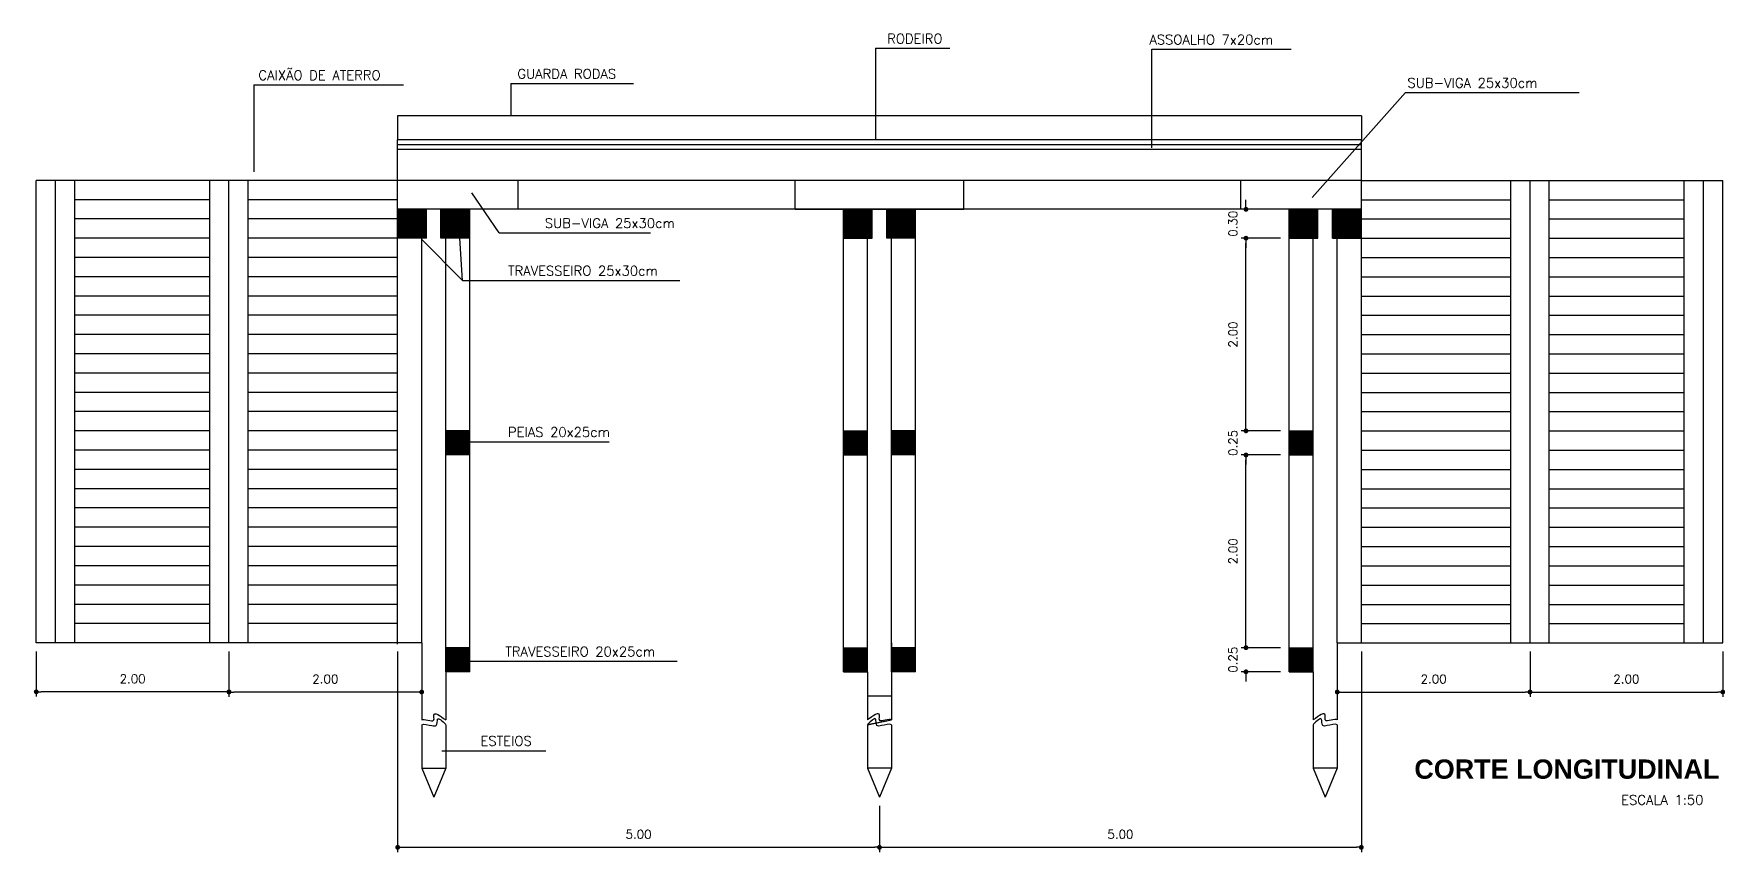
# Model space of a CAD drawing. Extents: x -145.3 to -112, y 64.3 to 94.4.
# Drawn here: x -145.32 to -127.77, y 85.23 to 93.72 of the extents above; entities that cross this region are included whole.
import ezdxf
from ezdxf.enums import TextEntityAlignment as Align

# ---------------------------------------------------------------- set-up
doc = ezdxf.new("R2010")
doc.units = 0
doc.header["$MEASUREMENT"] = 0
doc.layers.get('0').update_dxf_attribs({"linetype": 'CONTINUOUS'})
doc.layers.get('DEFPOINTS').update_dxf_attribs({"linetype": 'CONTINUOUS'})
for name, color, linetype in [('ALVENARIA', 7, 'CONTINUOUS'), ('ALVENARIA1', 44, 'CONTINUOUS'), ('COTA', 1, 'CONTINUOUS'), ('HATCH', 30, 'CONTINUOUS'), ('TEXTO2', 40, 'CONTINUOUS'), ('TEXTO5', 5, 'CONTINUOUS')]:
    doc.layers.add(name, color=color, linetype=linetype)
doc.styles.add('SANSSERIFBOLD', font='sasb____.pfb')
doc.styles.add('SIMPLEX', font='SIMPLEX.SHX')
doc.dimstyles.new('DIM50', dxfattribs={"dimtxt": 0.09, "dimasz": 0.05, "dimexe": 0.05, "dimexo": 0.09, "dimgap": 0.09, "dimtad": 1, "dimzin": 0, "dimdsep": 46, "dimtxsty": 'SIMPLEX', "dimblk": 'DOT', "dimcen": 0.09, "dimadec": 0, "dimazin": 0, "dimtfac": 1, "dimtix": 1, "dimtofl": 0, "dimtmove": 2, "dimatfit": 3, "dimldrblk": 'DOT', "dimfxl": 1, "dimtolj": 1, "dimtzin": 0, "dimarcsym": 0})

# ---------------------------------------------------------------- blocks, each defined once
blk = doc.blocks.new('DOT')
at = {"layer": 'ALVENARIA', "color": 0, "linetype": 'ByBlock'}
blk.add_line((-0.5, 0), (-1, 0), dxfattribs=at)
at = {"layer": 'ALVENARIA', "color": 0, "linetype": 'ByBlock', "const_width": 0.5}
blk.add_lwpolyline([(-0.25, 0, 1), (0.25, 0, 1)], format="xyb", close=True, dxfattribs=at)
blk = doc.blocks.new('*D116')
at = {"color": 0, "linetype": 'ByBlock'}
for p, q in [((-134.243, 87.401), (-134.243, 87.451)), ((-133.886, 87.351), (-134.293, 87.351)), ((-133.886, 87.101), (-134.293, 87.101)), ((-134.243, 87.051), (-134.243, 87.001))]:
    blk.add_line(p, q, dxfattribs=at)
at = {"layer": 'DEFPOINTS', "color": 0, "linetype": 'ByBlock'}
for p in [(-134.243, 87.351), (-133.796, 87.351), (-133.796, 87.101)]:
    blk.add_point(p, dxfattribs=at)
at = {"color": 0, "linetype": 'ByBlock', "xscale": 0.05, "yscale": 0.05, "zscale": 0.05}
for p, rotation in [((-134.243, 87.351), 270), ((-134.243, 87.101), 90)]:
    blk.add_blockref('DOT', p, dxfattribs=dict(at, rotation=rotation))
at = {"color": 0, "linetype": 'ByBlock', "insert": (-134.378, 87.226), "char_height": 0.09, "attachment_point": 5, "rotation": 90, "style": 'SIMPLEX'}
blk.add_mtext('\\A1;0.25', dxfattribs=at)
blk = doc.blocks.new('*D117')
at = {"color": 0, "linetype": 'ByBlock'}
for p, q in [((-133.886, 89.351), (-134.293, 89.351)), ((-134.243, 87.401), (-134.243, 89.301))]:
    blk.add_line(p, q, dxfattribs=at)
at = {"layer": 'DEFPOINTS', "color": 0, "linetype": 'ByBlock'}
for p in [(-134.243, 89.351), (-133.796, 89.351), (-133.796, 87.351)]:
    blk.add_point(p, dxfattribs=at)
at = {"color": 0, "linetype": 'ByBlock', "xscale": 0.05, "yscale": 0.05, "zscale": 0.05}
for p, rotation in [((-134.243, 89.351), 90), ((-134.243, 87.351), 270)]:
    blk.add_blockref('DOT', p, dxfattribs=dict(at, rotation=rotation))
at = {"color": 0, "linetype": 'ByBlock', "insert": (-134.378, 88.351), "char_height": 0.09, "attachment_point": 5, "rotation": 90, "style": 'SIMPLEX'}
blk.add_mtext('\\A1;2.00', dxfattribs=at)
blk = doc.blocks.new('*D118')
at = {"color": 0, "linetype": 'ByBlock'}
for p, q in [((-134.243, 89.651), (-134.243, 89.701)), ((-133.886, 89.601), (-134.293, 89.601)), ((-134.243, 89.301), (-134.243, 89.251))]:
    blk.add_line(p, q, dxfattribs=at)
at = {"layer": 'DEFPOINTS', "color": 0, "linetype": 'ByBlock'}
for p in [(-134.243, 89.601), (-133.796, 89.601), (-133.796, 89.351)]:
    blk.add_point(p, dxfattribs=at)
at = {"color": 0, "linetype": 'ByBlock', "xscale": 0.05, "yscale": 0.05, "zscale": 0.05}
for p, rotation in [((-134.243, 89.601), 270), ((-134.243, 89.351), 90)]:
    blk.add_blockref('DOT', p, dxfattribs=dict(at, rotation=rotation))
at = {"color": 0, "linetype": 'ByBlock', "insert": (-134.378, 89.476), "char_height": 0.09, "attachment_point": 5, "rotation": 90, "style": 'SIMPLEX'}
blk.add_mtext('\\A1;0.25', dxfattribs=at)
blk = doc.blocks.new('*D119')
at = {"color": 0, "linetype": 'ByBlock'}
for p, q in [((-133.886, 91.601), (-134.293, 91.601)), ((-134.243, 89.651), (-134.243, 91.551))]:
    blk.add_line(p, q, dxfattribs=at)
at = {"layer": 'DEFPOINTS', "color": 0, "linetype": 'ByBlock'}
for p in [(-134.243, 91.601), (-133.796, 91.601), (-133.796, 89.601)]:
    blk.add_point(p, dxfattribs=at)
at = {"color": 0, "linetype": 'ByBlock', "xscale": 0.05, "yscale": 0.05, "zscale": 0.05}
for p, rotation in [((-134.243, 91.601), 90), ((-134.243, 89.601), 270)]:
    blk.add_blockref('DOT', p, dxfattribs=dict(at, rotation=rotation))
at = {"color": 0, "linetype": 'ByBlock', "insert": (-134.378, 90.601), "char_height": 0.09, "attachment_point": 5, "rotation": 90, "style": 'SIMPLEX'}
blk.add_mtext('\\A1;2.00', dxfattribs=at)
blk = doc.blocks.new('*D120')
at = {"color": 0, "linetype": 'ByBlock'}
for p, q in [((-134.243, 91.951), (-134.243, 92.001)), ((-133.886, 91.901), (-134.293, 91.901)), ((-134.243, 91.551), (-134.243, 91.501))]:
    blk.add_line(p, q, dxfattribs=at)
at = {"layer": 'DEFPOINTS', "color": 0, "linetype": 'ByBlock'}
for p in [(-134.243, 91.901), (-133.796, 91.901), (-133.796, 91.601)]:
    blk.add_point(p, dxfattribs=at)
at = {"color": 0, "linetype": 'ByBlock', "xscale": 0.05, "yscale": 0.05, "zscale": 0.05}
for p, rotation in [((-134.243, 91.901), 270), ((-134.243, 91.601), 90)]:
    blk.add_blockref('DOT', p, dxfattribs=dict(at, rotation=rotation))
at = {"color": 0, "linetype": 'ByBlock', "insert": (-134.378, 91.751), "char_height": 0.09, "attachment_point": 5, "rotation": 90, "style": 'SIMPLEX'}
blk.add_mtext('\\A1;0.30', dxfattribs=at)
blk = doc.blocks.new('*D121')
at = {"color": 0, "linetype": 'ByBlock'}
for p, q in [((-141.796, 87.311), (-141.796, 86.841)), ((-139.796, 87.311), (-139.796, 86.841)), ((-139.846, 86.891), (-141.746, 86.891))]:
    blk.add_line(p, q, dxfattribs=at)
at = {"layer": 'DEFPOINTS', "color": 0, "linetype": 'ByBlock'}
for p in [(-141.796, 87.401), (-139.796, 87.401), (-141.796, 86.891)]:
    blk.add_point(p, dxfattribs=at)
at = {"color": 0, "linetype": 'ByBlock', "xscale": 0.05, "yscale": 0.05, "zscale": 0.05, "rotation": 180}
blk.add_blockref('DOT', (-141.796, 86.891), dxfattribs=at)
at = {"color": 0, "linetype": 'ByBlock', "xscale": 0.05, "yscale": 0.05, "zscale": 0.05}
blk.add_blockref('DOT', (-139.796, 86.891), dxfattribs=at)
at = {"color": 0, "linetype": 'ByBlock', "insert": (-140.796, 87.026), "char_height": 0.09, "attachment_point": 5, "style": 'SIMPLEX'}
blk.add_mtext('\\A1;2.00', dxfattribs=at)
blk = doc.blocks.new('*D122')
at = {"color": 0, "linetype": 'ByBlock'}
for p, q in [((-144.046, 87.311), (-144.046, 86.843)), ((-142.046, 87.311), (-142.046, 86.843)), ((-142.096, 86.893), (-143.996, 86.893))]:
    blk.add_line(p, q, dxfattribs=at)
at = {"layer": 'DEFPOINTS', "color": 0, "linetype": 'ByBlock'}
for p in [(-144.046, 87.401), (-142.046, 87.401), (-144.046, 86.893)]:
    blk.add_point(p, dxfattribs=at)
at = {"color": 0, "linetype": 'ByBlock', "xscale": 0.05, "yscale": 0.05, "zscale": 0.05, "rotation": 180}
blk.add_blockref('DOT', (-144.046, 86.893), dxfattribs=at)
at = {"color": 0, "linetype": 'ByBlock', "xscale": 0.05, "yscale": 0.05, "zscale": 0.05}
blk.add_blockref('DOT', (-142.046, 86.893), dxfattribs=at)
at = {"color": 0, "linetype": 'ByBlock', "insert": (-143.046, 87.028), "char_height": 0.09, "attachment_point": 5, "style": 'SIMPLEX'}
blk.add_mtext('\\A1;2.00', dxfattribs=at)
blk = doc.blocks.new('*D123')
at = {"color": 0, "linetype": 'ByBlock'}
for p, q in [((-133.296, 87.311), (-133.296, 86.841)), ((-131.296, 87.311), (-131.296, 86.841)), ((-133.246, 86.891), (-131.346, 86.891))]:
    blk.add_line(p, q, dxfattribs=at)
at = {"layer": 'DEFPOINTS', "color": 0, "linetype": 'ByBlock'}
for p in [(-133.296, 87.401), (-131.296, 87.401), (-131.296, 86.891)]:
    blk.add_point(p, dxfattribs=at)
at = {"color": 0, "linetype": 'ByBlock', "xscale": 0.05, "yscale": 0.05, "zscale": 0.05, "rotation": 180}
blk.add_blockref('DOT', (-133.296, 86.891), dxfattribs=at)
at = {"color": 0, "linetype": 'ByBlock', "xscale": 0.05, "yscale": 0.05, "zscale": 0.05}
blk.add_blockref('DOT', (-131.296, 86.891), dxfattribs=at)
at = {"color": 0, "linetype": 'ByBlock', "insert": (-132.296, 87.026), "char_height": 0.09, "attachment_point": 5, "style": 'SIMPLEX'}
blk.add_mtext('\\A1;2.00', dxfattribs=at)
blk = doc.blocks.new('*D124')
at = {"color": 0, "linetype": 'ByBlock'}
for p, q in [((-129.296, 87.311), (-129.296, 86.841)), ((-131.246, 86.891), (-129.346, 86.891))]:
    blk.add_line(p, q, dxfattribs=at)
at = {"layer": 'DEFPOINTS', "color": 0, "linetype": 'ByBlock'}
for p in [(-131.296, 87.401), (-129.296, 87.401), (-129.296, 86.891)]:
    blk.add_point(p, dxfattribs=at)
at = {"color": 0, "linetype": 'ByBlock', "xscale": 0.05, "yscale": 0.05, "zscale": 0.05, "rotation": 180}
blk.add_blockref('DOT', (-131.296, 86.891), dxfattribs=at)
at = {"color": 0, "linetype": 'ByBlock', "xscale": 0.05, "yscale": 0.05, "zscale": 0.05}
blk.add_blockref('DOT', (-129.296, 86.891), dxfattribs=at)
at = {"color": 0, "linetype": 'ByBlock', "insert": (-130.296, 87.026), "char_height": 0.09, "attachment_point": 5, "style": 'SIMPLEX'}
blk.add_mtext('\\A1;2.00', dxfattribs=at)
blk = doc.blocks.new('*D142')
at = {"color": 0, "linetype": 'ByBlock'}
for p, q in [((-141.546, 87.311), (-141.546, 85.229)), ((-136.546, 85.711), (-136.546, 85.229)), ((-141.496, 85.279), (-136.596, 85.279))]:
    blk.add_line(p, q, dxfattribs=at)
at = {"layer": 'DEFPOINTS', "color": 0, "linetype": 'ByBlock'}
for p in [(-141.546, 87.401), (-136.546, 85.801), (-136.546, 85.279)]:
    blk.add_point(p, dxfattribs=at)
at = {"color": 0, "linetype": 'ByBlock', "xscale": 0.05, "yscale": 0.05, "zscale": 0.05, "rotation": 180}
blk.add_blockref('DOT', (-141.546, 85.279), dxfattribs=at)
at = {"color": 0, "linetype": 'ByBlock', "xscale": 0.05, "yscale": 0.05, "zscale": 0.05}
blk.add_blockref('DOT', (-136.546, 85.279), dxfattribs=at)
at = {"color": 0, "linetype": 'ByBlock', "insert": (-139.046, 85.414), "char_height": 0.09, "attachment_point": 5, "style": 'SIMPLEX'}
blk.add_mtext('\\A1;5.00', dxfattribs=at)
blk = doc.blocks.new('*D143')
at = {"color": 0, "linetype": 'ByBlock'}
for p, q in [((-131.546, 87.311), (-131.546, 85.229)), ((-136.496, 85.279), (-131.596, 85.279))]:
    blk.add_line(p, q, dxfattribs=at)
at = {"layer": 'DEFPOINTS', "color": 0, "linetype": 'ByBlock'}
for p in [(-131.546, 87.401), (-136.546, 85.801), (-131.546, 85.279)]:
    blk.add_point(p, dxfattribs=at)
at = {"color": 0, "linetype": 'ByBlock', "xscale": 0.05, "yscale": 0.05, "zscale": 0.05, "rotation": 180}
blk.add_blockref('DOT', (-136.546, 85.279), dxfattribs=at)
at = {"color": 0, "linetype": 'ByBlock', "xscale": 0.05, "yscale": 0.05, "zscale": 0.05}
blk.add_blockref('DOT', (-131.546, 85.279), dxfattribs=at)
at = {"color": 0, "linetype": 'ByBlock', "insert": (-134.046, 85.414), "char_height": 0.09, "attachment_point": 5, "style": 'SIMPLEX'}
blk.add_mtext('\\A1;5.00', dxfattribs=at)

msp = doc.modelspace()

# ---------------------------------------------------------------- hatches: boundary and pattern name
at = {"layer": 'HATCH'}
h = msp.add_hatch(dxfattribs=at)
h.set_pattern_fill('ANSI31', color=256, scale=0.05, style=0)
h.paths.add_polyline_path([(-141.246, 91.901), (-141.546, 91.901), (-141.546, 91.601), (-141.246, 91.601)])
h.paths.add_polyline_path([(-140.796, 91.601), (-140.796, 91.901), (-141.096, 91.901), (-141.096, 91.601)])
h.paths.add_polyline_path([(-136.621, 91.601), (-136.621, 91.901), (-136.921, 91.901), (-136.921, 91.601)])
h.paths.add_polyline_path([(-136.171, 91.601), (-136.171, 91.901), (-136.471, 91.901), (-136.471, 91.601)])
h.paths.add_polyline_path([(-131.996, 91.601), (-131.996, 91.901), (-132.296, 91.901), (-132.296, 91.601)])
h.paths.add_polyline_path([(-131.546, 91.601), (-131.546, 91.901), (-131.846, 91.901), (-131.846, 91.601)])
h.paths.add_polyline_path([(-132.296, 89.351), (-132.046, 89.351), (-132.046, 89.601), (-132.296, 89.601)])
h.paths.add_polyline_path([(-132.296, 87.101), (-132.046, 87.101), (-132.046, 87.351), (-132.296, 87.351)])
h.paths.add_polyline_path([(-136.171, 89.601), (-136.421, 89.601), (-136.421, 89.351), (-136.171, 89.351)])
h.paths.add_polyline_path([(-136.171, 87.351), (-136.421, 87.351), (-136.421, 87.101), (-136.171, 87.101)])
h.paths.add_polyline_path([(-136.921, 89.351), (-136.671, 89.351), (-136.671, 89.601), (-136.921, 89.601)])
h.paths.add_polyline_path([(-136.921, 87.101), (-136.671, 87.101), (-136.671, 87.351), (-136.921, 87.351)])
h.paths.add_polyline_path([(-140.796, 89.351), (-140.796, 89.601), (-141.046, 89.601), (-141.046, 89.351)])
h.paths.add_polyline_path([(-141.046, 87.101), (-140.796, 87.101), (-140.796, 87.351), (-141.046, 87.351)])

# ---------------------------------------------------------------- linework, layer by layer
at = {"layer": 'ALVENARIA'}
for p, q in [((-131.546, 92.621), (-141.546, 92.621)), ((-141.546, 87.386), (-141.546, 92.621)), ((-131.546, 92.571), (-141.546, 92.571)), ((-131.546, 92.521), (-141.546, 92.521)), ((-131.546, 87.401), (-131.546, 92.621)), ((-131.546, 87.401), (-131.546, 92.621)), ((-143.496, 92.201), (-145.296, 92.201)), ((-145.296, 87.401), (-145.296, 92.201)), ((-145.096, 87.401), (-145.096, 92.201)), ((-144.896, 87.401), (-144.896, 92.201)), ((-141.546, 92.201), (-143.496, 92.201)), ((-143.496, 87.401), (-143.496, 92.201)), ((-143.296, 87.401), (-143.296, 92.201)), ((-143.096, 87.401), (-143.096, 92.201)), ((-131.546, 92.201), (-141.546, 92.201)), ((-140.296, 91.901), (-140.296, 92.201)), ((-137.421, 91.901), (-137.421, 92.201)), ((-135.671, 91.901), (-135.671, 92.201)), ((-132.796, 91.901), (-132.796, 92.201)), ((-131.546, 92.201), (-129.596, 92.201)), ((-129.996, 87.401), (-129.996, 92.201)), ((-129.796, 87.401), (-129.796, 92.201)), ((-129.596, 87.401), (-129.596, 92.201)), ((-129.596, 92.201), (-127.796, 92.201)), ((-128.196, 87.401), (-128.196, 92.201)), ((-127.996, 87.401), (-127.996, 92.201)), ((-127.796, 87.401), (-127.796, 92.201)), ((-140.296, 91.901), (-141.546, 91.901)), ((-141.246, 91.601), (-141.246, 91.901)), ((-141.096, 91.601), (-141.096, 91.901)), ((-140.796, 87.101), (-140.796, 91.901)), ((-137.421, 91.901), (-135.671, 91.901)), ((-136.921, 87.101), (-136.921, 91.901)), ((-135.671, 91.901), (-136.921, 91.901)), ((-136.621, 91.601), (-136.621, 91.901)), ((-136.471, 91.601), (-136.471, 91.901)), ((-136.171, 87.101), (-136.171, 91.901)), ((-131.546, 91.901), (-132.796, 91.901)), ((-132.296, 87.101), (-132.296, 91.901)), ((-131.996, 91.601), (-131.996, 91.901)), ((-131.846, 91.601), (-131.846, 91.901)), ((-141.246, 91.601), (-141.546, 91.601)), ((-141.296, 87.401), (-141.296, 91.601)), ((-140.796, 91.601), (-141.096, 91.601)), ((-141.046, 87.101), (-141.046, 91.601)), ((-136.921, 91.601), (-136.621, 91.601)), ((-136.671, 87.101), (-136.671, 91.601)), ((-136.171, 91.601), (-136.471, 91.601)), ((-136.421, 87.101), (-136.421, 91.601)), ((-132.296, 91.601), (-131.996, 91.601)), ((-132.046, 87.101), (-132.046, 91.601)), ((-131.846, 91.601), (-131.546, 91.601)), ((-131.796, 87.401), (-131.796, 91.601)), ((-140.796, 89.601), (-141.046, 89.601)), ((-136.921, 89.601), (-136.671, 89.601)), ((-136.171, 89.601), (-136.421, 89.601)), ((-132.296, 89.601), (-132.046, 89.601)), ((-140.796, 89.351), (-141.046, 89.351)), ((-136.921, 89.351), (-136.671, 89.351)), ((-136.171, 89.351), (-136.421, 89.351)), ((-132.296, 89.351), (-132.046, 89.351)), ((-143.496, 87.401), (-145.296, 87.401)), ((-141.296, 87.401), (-143.496, 87.401)), ((-141.296, 87.401), (-141.296, 87.101)), ((-136.421, 87.401), (-136.421, 86.601)), ((-131.796, 87.401), (-131.796, 86.601)), ((-131.796, 87.401), (-129.596, 87.401)), ((-129.596, 87.401), (-127.796, 87.401)), ((-140.796, 87.351), (-141.046, 87.351)), ((-136.921, 87.351), (-136.671, 87.351)), ((-136.171, 87.351), (-136.421, 87.351)), ((-132.296, 87.351), (-132.046, 87.351)), ((-141.296, 87.101), (-141.296, 86.601)), ((-140.796, 87.101), (-141.046, 87.101)), ((-141.046, 87.101), (-141.046, 86.601)), ((-136.921, 87.101), (-136.671, 87.101)), ((-136.671, 87.101), (-136.671, 86.601)), ((-136.171, 87.101), (-136.421, 87.101)), ((-132.296, 87.101), (-132.046, 87.101)), ((-132.046, 87.101), (-132.046, 86.601)), ((-136.671, 86.851), (-136.421, 86.851)), ((-141.296, 86.551), (-141.296, 86.101)), ((-141.046, 86.551), (-141.046, 86.101)), ((-136.671, 86.551), (-136.421, 86.601)), ((-136.671, 86.551), (-136.671, 86.101)), ((-136.67, 86.553), (-136.421, 86.601)), ((-136.421, 86.551), (-136.421, 86.101)), ((-132.046, 86.551), (-132.046, 86.101)), ((-131.796, 86.551), (-131.796, 86.101)), ((-141.296, 86.101), (-141.046, 86.101)), ((-141.296, 86.101), (-141.171, 85.801)), ((-141.046, 86.101), (-141.171, 85.801)), ((-136.671, 86.101), (-136.546, 85.801)), ((-136.421, 86.101), (-136.671, 86.101)), ((-136.421, 86.101), (-136.546, 85.801)), ((-132.046, 86.101), (-131.921, 85.801)), ((-131.796, 86.101), (-132.046, 86.101)), ((-131.796, 86.101), (-131.921, 85.801))]:
    msp.add_line(p, q, dxfattribs=at)
for points, knots in [([(-141.296, 86.601), (-141.277, 86.623), (-141.148, 86.551), (-141.19, 86.704), (-141.107, 86.645), (-141.046, 86.601)], [0.05, 0.05, 0.05, 0.05, 0.175, 0.225, 0.3596291, 0.3596291, 0.3596291, 0.3596291]), ([(-141.171, 86.601), (-141.171, 86.604), (-141.17, 86.607), (-141.169, 86.609)], [0.225, 0.225, 0.225, 0.225, 0.23621397, 0.23621397, 0.23621397, 0.23621397]), ([(-136.421, 86.601), (-136.44, 86.623), (-136.569, 86.551), (-136.526, 86.704), (-136.61, 86.645), (-136.671, 86.601)], [0.05, 0.05, 0.05, 0.05, 0.175, 0.225, 0.3596291, 0.3596291, 0.3596291, 0.3596291]), ([(-136.546, 86.601), (-136.546, 86.604), (-136.547, 86.607), (-136.548, 86.609)], [0.225, 0.225, 0.225, 0.225, 0.23621397, 0.23621397, 0.23621397, 0.23621397]), ([(-131.796, 86.601), (-131.815, 86.623), (-131.944, 86.551), (-131.901, 86.704), (-131.985, 86.645), (-132.046, 86.601)], [0.05, 0.05, 0.05, 0.05, 0.175, 0.225, 0.3596291, 0.3596291, 0.3596291, 0.3596291]), ([(-131.921, 86.601), (-131.921, 86.604), (-131.922, 86.607), (-131.923, 86.609)], [0.225, 0.225, 0.225, 0.225, 0.23621397, 0.23621397, 0.23621397, 0.23621397])]:
    msp.add_open_spline(points, degree=3, knots=knots, dxfattribs=at)
for points in [[(-141.296, 86.551), (-141.281, 86.568), (-141.224, 86.542), (-141.191, 86.542)], [(-136.421, 86.551), (-136.436, 86.568), (-136.493, 86.542), (-136.525, 86.542)], [(-131.796, 86.551), (-131.811, 86.568), (-131.868, 86.542), (-131.9, 86.542)]]:
    msp.add_open_spline(points, degree=3, dxfattribs=at)
for points in [[(-141.191, 86.542), (-141.145, 86.544), (-141.131, 86.609), (-141.046, 86.553)], [(-136.525, 86.542), (-136.572, 86.544), (-136.585, 86.609), (-136.67, 86.553)], [(-131.9, 86.542), (-131.947, 86.544), (-131.96, 86.609), (-132.045, 86.553)]]:
    msp.add_spline(points, degree=3, dxfattribs=at)
at = {"layer": 'ALVENARIA1'}
for p, q in [((-131.546, 92.871), (-141.546, 92.871)), ((-141.546, 92.871), (-141.546, 92.621)), ((-131.546, 92.871), (-131.546, 92.621)), ((-132.796, 91.901), (-140.296, 91.901))]:
    msp.add_line(p, q, dxfattribs=at)
at = {"layer": 'HATCH'}
for p, q in [((-136.587, 93.572), (-135.815, 93.572)), ((-136.587, 93.572), (-136.587, 92.621)), ((-133.721, 92.539), (-133.721, 93.563)), ((-133.721, 93.563), (-132.794, 93.563)), ((-132.794, 93.563), (-132.274, 93.563)), ((-143.038, 93.192), (-141.485, 93.192)), ((-143.038, 93.192), (-141.895, 93.192)), ((-143.038, 93.192), (-143.038, 92.29)), ((-140.372, 93.206), (-139.097, 93.206)), ((-140.372, 93.206), (-139.206, 93.206)), ((-140.372, 93.206), (-140.372, 92.871)), ((-131.087, 93.112), (-132.055, 92.022)), ((-131.087, 93.112), (-129.972, 93.112)), ((-129.972, 93.112), (-129.285, 93.112)), ((-143.496, 92.001), (-144.896, 92.001)), ((-141.546, 92.001), (-143.096, 92.001)), ((-140.491, 91.657), (-140.776, 92.071)), ((-131.546, 92.001), (-129.996, 92.001)), ((-129.596, 92.001), (-128.196, 92.001)), ((-143.496, 91.801), (-144.896, 91.801)), ((-141.546, 91.801), (-143.096, 91.801)), ((-131.546, 91.801), (-129.996, 91.801)), ((-129.596, 91.801), (-128.196, 91.801)), ((-140.874, 91.163), (-140.906, 91.712)), ((-140.491, 91.657), (-138.922, 91.657)), ((-143.496, 91.601), (-144.896, 91.601)), ((-141.546, 91.601), (-143.096, 91.601)), ((-140.874, 91.163), (-141.299, 91.591)), ((-131.546, 91.601), (-129.996, 91.601)), ((-129.596, 91.601), (-128.196, 91.601)), ((-143.496, 91.401), (-144.896, 91.401)), ((-141.546, 91.401), (-143.096, 91.401)), ((-131.546, 91.401), (-129.996, 91.401)), ((-129.596, 91.401), (-128.196, 91.401)), ((-143.496, 91.201), (-144.896, 91.201)), ((-141.546, 91.201), (-143.096, 91.201)), ((-140.874, 91.163), (-139.304, 91.163)), ((-139.304, 91.163), (-138.618, 91.163)), ((-131.546, 91.201), (-129.996, 91.201)), ((-129.596, 91.201), (-128.196, 91.201)), ((-143.496, 91.001), (-144.896, 91.001)), ((-141.546, 91.001), (-143.096, 91.001)), ((-131.546, 91.001), (-129.996, 91.001)), ((-129.596, 91.001), (-128.196, 91.001)), ((-143.496, 90.801), (-144.896, 90.801)), ((-141.546, 90.801), (-143.096, 90.801)), ((-131.546, 90.801), (-129.996, 90.801)), ((-129.596, 90.801), (-128.196, 90.801)), ((-143.496, 90.601), (-144.896, 90.601)), ((-141.546, 90.601), (-143.096, 90.601)), ((-131.546, 90.601), (-129.996, 90.601)), ((-129.596, 90.601), (-128.196, 90.601)), ((-143.496, 90.401), (-144.896, 90.401)), ((-141.546, 90.401), (-143.096, 90.401)), ((-131.546, 90.401), (-129.996, 90.401)), ((-129.596, 90.401), (-128.196, 90.401)), ((-143.496, 90.201), (-144.896, 90.201)), ((-141.546, 90.201), (-143.096, 90.201)), ((-131.546, 90.201), (-129.996, 90.201)), ((-129.596, 90.201), (-128.196, 90.201)), ((-143.496, 90.001), (-144.896, 90.001)), ((-141.546, 90.001), (-143.096, 90.001)), ((-131.546, 90.001), (-129.996, 90.001)), ((-129.596, 90.001), (-128.196, 90.001)), ((-143.496, 89.801), (-144.896, 89.801)), ((-141.546, 89.801), (-143.096, 89.801)), ((-131.546, 89.801), (-129.996, 89.801)), ((-129.596, 89.801), (-128.196, 89.801)), ((-143.496, 89.601), (-144.896, 89.601)), ((-141.546, 89.601), (-143.096, 89.601)), ((-131.546, 89.601), (-129.996, 89.601)), ((-129.596, 89.601), (-128.196, 89.601)), ((-143.496, 89.401), (-144.896, 89.401)), ((-141.546, 89.401), (-143.096, 89.401)), ((-140.874, 89.489), (-139.35, 89.489)), ((-131.546, 89.401), (-129.996, 89.401)), ((-129.596, 89.401), (-128.196, 89.401)), ((-143.496, 89.201), (-144.896, 89.201)), ((-141.546, 89.201), (-143.096, 89.201)), ((-131.546, 89.201), (-129.996, 89.201)), ((-129.596, 89.201), (-128.196, 89.201)), ((-143.496, 89.001), (-144.896, 89.001)), ((-141.546, 89.001), (-143.096, 89.001)), ((-131.546, 89.001), (-129.996, 89.001)), ((-129.596, 89.001), (-128.196, 89.001)), ((-143.496, 88.801), (-144.896, 88.801)), ((-141.546, 88.801), (-143.096, 88.801)), ((-131.546, 88.801), (-129.996, 88.801)), ((-129.596, 88.801), (-128.196, 88.801)), ((-143.496, 88.601), (-144.896, 88.601)), ((-141.546, 88.601), (-143.096, 88.601)), ((-131.546, 88.601), (-129.996, 88.601)), ((-129.596, 88.601), (-128.196, 88.601)), ((-143.496, 88.401), (-144.896, 88.401)), ((-141.546, 88.401), (-143.096, 88.401)), ((-131.546, 88.401), (-129.996, 88.401)), ((-129.596, 88.401), (-128.196, 88.401)), ((-143.496, 88.201), (-144.896, 88.201)), ((-141.546, 88.201), (-143.096, 88.201)), ((-131.546, 88.201), (-129.996, 88.201)), ((-129.596, 88.201), (-128.196, 88.201)), ((-143.496, 88.001), (-144.896, 88.001)), ((-141.546, 88.001), (-143.096, 88.001)), ((-131.546, 88.001), (-129.996, 88.001)), ((-129.596, 88.001), (-128.196, 88.001)), ((-143.496, 87.801), (-144.896, 87.801)), ((-141.546, 87.801), (-143.096, 87.801)), ((-131.546, 87.801), (-129.996, 87.801)), ((-129.596, 87.801), (-128.196, 87.801)), ((-143.496, 87.601), (-144.896, 87.601)), ((-141.546, 87.601), (-143.096, 87.601)), ((-131.546, 87.601), (-129.996, 87.601)), ((-129.596, 87.601), (-128.196, 87.601)), ((-140.902, 87.211), (-139.333, 87.211)), ((-139.333, 87.211), (-138.646, 87.211)), ((-141.086, 86.282), (-140.007, 86.282))]:
    msp.add_line(p, q, dxfattribs=at)

# ---------------------------------------------------------------- texts
at = {"layer": 'TEXTO2', "style": 'SIMPLEX'}
for s, p in [('RODEIRO', (-136.466, 93.622)), ('ASSOALHO 7x20cm', (-133.746, 93.612)), ('CAIXÃO DE ATERRO', (-142.991, 93.243)), ('GUARDA RODAS', (-140.303, 93.257)), ('SUB-VIGA 25x30cm', (-131.068, 93.163)), ('SUB-VIGA 25x30cm', (-140.019, 91.707)), ('TRAVESSEIRO 25x30cm', (-140.401, 91.213)), ('PEIAS 20x25cm', (-140.401, 89.539)), ('TRAVESSEIRO 20x25cm', (-140.429, 87.261)), ('ESTEIOS', (-140.686, 86.333)), ('ESCALA 1:50', (-128.85, 85.721))]:
    msp.add_text(s, height=0.1, dxfattribs=at).set_placement(p)
at = {"layer": 'TEXTO5', "style": 'SANSSERIFBOLD'}
msp.add_text('CORTE LONGITUDINAL', height=0.2, dxfattribs=at).set_placement((-127.83, 85.991), align=Align.RIGHT)

# ---------------------------------------------------------------- dimensions: what is measured, and where the dimension line sits
at = {"layer": 'COTA'}
for base, p1, p2, override, picture, middle in [((-132.743, 91.901), (-132.296, 91.601), (-132.296, 91.901), {"dimblk1": 'DOT', "dimblk2": 'DOT', "dimsah": 1, "dimse1": 1}, '*D120', (-134.378, 91.751)), ((-132.743, 91.601), (-132.296, 89.601), (-132.296, 91.601), {"dimblk1": 'DOT', "dimblk2": 'DOT', "dimsah": 1, "dimse1": 1}, '*D119', (-134.378, 90.601)), ((-132.743, 89.601), (-132.296, 89.351), (-132.296, 89.601), {"dimblk1": 'DOT', "dimblk2": 'DOT', "dimsah": 1, "dimse1": 1}, '*D118', (-134.378, 89.476)), ((-132.743, 89.351), (-132.296, 87.351), (-132.296, 89.351), {"dimblk1": 'DOT', "dimblk2": 'DOT', "dimsah": 1, "dimse1": 1}, '*D117', (-134.378, 88.351)), ((-132.743, 87.351), (-132.296, 87.101), (-132.296, 87.351), {"dimblk1": 'DOT', "dimblk2": 'DOT', "dimsah": 1}, '*D116', (-134.378, 87.226))]:
    dim = msp.add_linear_dim(base=base, p1=p1, p2=p2, angle=90, dimstyle='DIM50', override=override, dxfattribs=at)
    dim.commit()
    dim.dimension.update_dxf_attribs({"geometry": picture, "text_midpoint": middle, "insert": (1.5, 0)})
for base, p1, p2, override, picture, middle, set_off in [((-145.296, 86.893), (-143.296, 87.401), (-145.296, 87.401), {"dimblk1": 'DOT', "dimblk2": 'DOT', "dimsah": 1}, '*D122', (-143.046, 87.028), (-1.25, 0)), ((-143.296, 86.891), (-141.296, 87.401), (-143.296, 87.401), {"dimblk1": 'DOT', "dimblk2": 'DOT', "dimsah": 1}, '*D121', (-140.796, 87.026), (-1.5, 0)), ((-129.796, 86.891), (-131.796, 87.401), (-129.796, 87.401), {"dimblk1": 'DOT', "dimblk2": 'DOT', "dimsah": 1}, '*D123', (-132.296, 87.026), (1.5, 0)), ((-127.796, 86.891), (-129.796, 87.401), (-127.796, 87.401), {"dimblk1": 'DOT', "dimblk2": 'DOT', "dimsah": 1, "dimse1": 1}, '*D124', (-130.296, 87.026), (1.5, 0))]:
    dim = msp.add_linear_dim(base=base, p1=p1, p2=p2, dimstyle='DIM50', override=override, dxfattribs=at)
    dim.commit()
    dim.dimension.update_dxf_attribs({"geometry": picture, "text_midpoint": middle, "insert": set_off})
for base, p1, p2, override, picture, middle in [((-136.546, 85.279), (-141.546, 87.401), (-136.546, 85.801), {"dimblk1": 'DOT', "dimblk2": 'DOT', "dimsah": 1}, '*D142', (-139.046, 85.414)), ((-131.546, 85.279), (-136.546, 85.801), (-131.546, 87.401), {"dimblk1": 'DOT', "dimblk2": 'DOT', "dimsah": 1, "dimse1": 1}, '*D143', (-134.046, 85.414))]:
    dim = msp.add_linear_dim(base=base, p1=p1, p2=p2, dimstyle='DIM50', override=override, dxfattribs=at)
    dim.commit()
    dim.dimension.update_dxf_attribs({"geometry": picture, "text_midpoint": middle})

doc.saveas('drawing.dxf')
